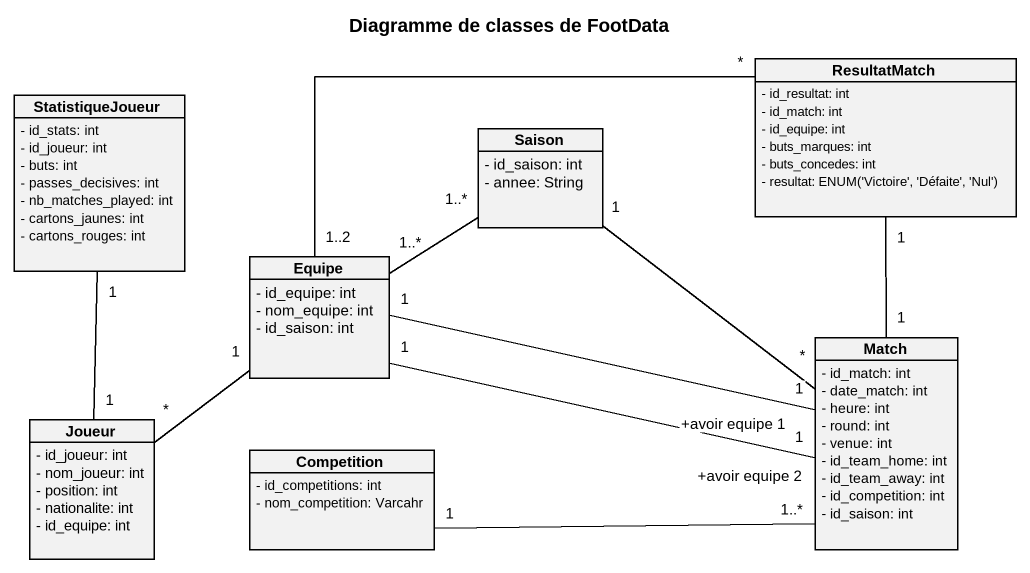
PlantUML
@startuml
title Diagramme de classes de FootData
hide circle
hide empty members
skinparam classAttributeIconSize 0
class ResultatMatch {
  - id_resultat: int
  - id_match: int
  - id_equipe: int
  - buts_marques: int
  - buts_concedes: int
  {field} - resultat: ENUM('Victoire', 'Défaite', 'Nul')
}
class StatistiqueJoueur {
  - id_stats: int
  - id_joueur: int
  - buts: int
  - passes_decisives: int
  - nb_matches_played: int
  - cartons_jaunes: int
  - cartons_rouges: int
}
class Saison {
  - id_saison: int
  - annee: String
}
class Equipe {
  - id_equipe: int
  - nom_equipe: int
  - id_saison: int
}
class Match {
  - id_match: int
  - date_match: int
  - heure: int
  - round: int
  - venue: int
  - id_team_home: int
  - id_team_away: int
  - id_competition: int
  - id_saison: int
}
class Joueur {
  - id_joueur: int
  - nom_joueur: int
  - position: int
  - nationalite: int
  - id_equipe: int
}
class Competition {
  - id_competitions: int
  - nom_competition: Varcahr
}
ResultatMatch "*" -left- "1..2" Equipe
ResultatMatch "1" -- "1" Match
StatistiqueJoueur "1" -- "1" Joueur
Saison "1..*" -- "1..*" Equipe
Saison "1" -- "*" Match
Equipe "1" -right- "+avoir equipe 2\n1" Match
Match "+avoir equipe 1\n1" -left- "1" Equipe
Joueur "*" -up- "1" Equipe
Competition "1" -right- "1..*" Match
@enduml
